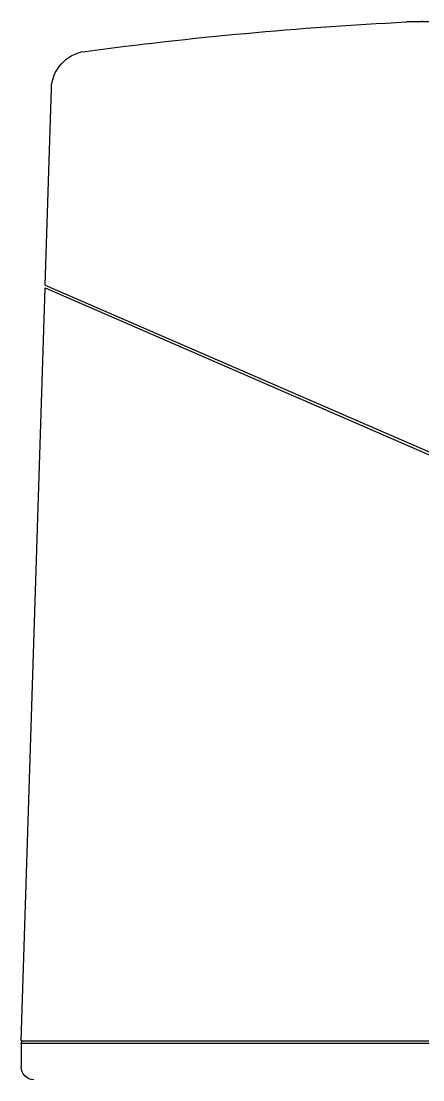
# Model space of a CAD drawing. Header units: millimetres. Extents: x 0 to 3800, y -67 to 2530.
# Drawn here: x 2276.3 to 2308, y 1012.9 to 1096.8 of the extents above; entities that cross this region are included whole.
import ezdxf

# ---------------------------------------------------------------- set-up
doc = ezdxf.new("R2010")
doc.units = ezdxf.units.MM
doc.layers.add('내부선 및 부속', color=4, linetype='Continuous')

msp = doc.modelspace()

# ---------------------------------------------------------------- linework, layer by layer
at = {"layer": '내부선 및 부속', "linetype": 'Continuous'}
for p, q in [((2338.171, 1096.707), (2306.738, 1096.707)), ((2278.154, 1075.86), (2278.647, 1091.424)), ((2276.26, 1016.006), (2278.147, 1075.639)), ((2278.147, 1075.639), (2349.672, 1044.518)), ((2278.154, 1075.86), (2349.572, 1044.785)), ((2276.26, 1016.006), (2368.649, 1016.006)), ((2276.26, 1015.8), (2276.26, 1013.936)), ((2276.26, 1015.8), (2276.26, 1013.936)), ((2368.649, 1015.8), (2276.26, 1015.8))]:
    msp.add_line(p, q, dxfattribs=at)
at = {"layer": '내부선 및 부속', "linetype": 'Continuous', "flags": 128}
for points in [[(2281.319, 1094.379, -0.020465), (2306.738, 1096.707)], [(2307.728, 1096.708, -0.076852), (2308.036, 1096.77)], [(2278.647, 1091.424, -0.366988), (2281.319, 1094.379)], [(2276.26, 1015.8, -0.267951), (2276.363, 1015.978)], [(2277.252, 1012.91, -0.404523), (2276.26, 1013.936)]]:
    msp.add_lwpolyline(points, format="xyb", dxfattribs=at)

doc.saveas('drawing.dxf')
